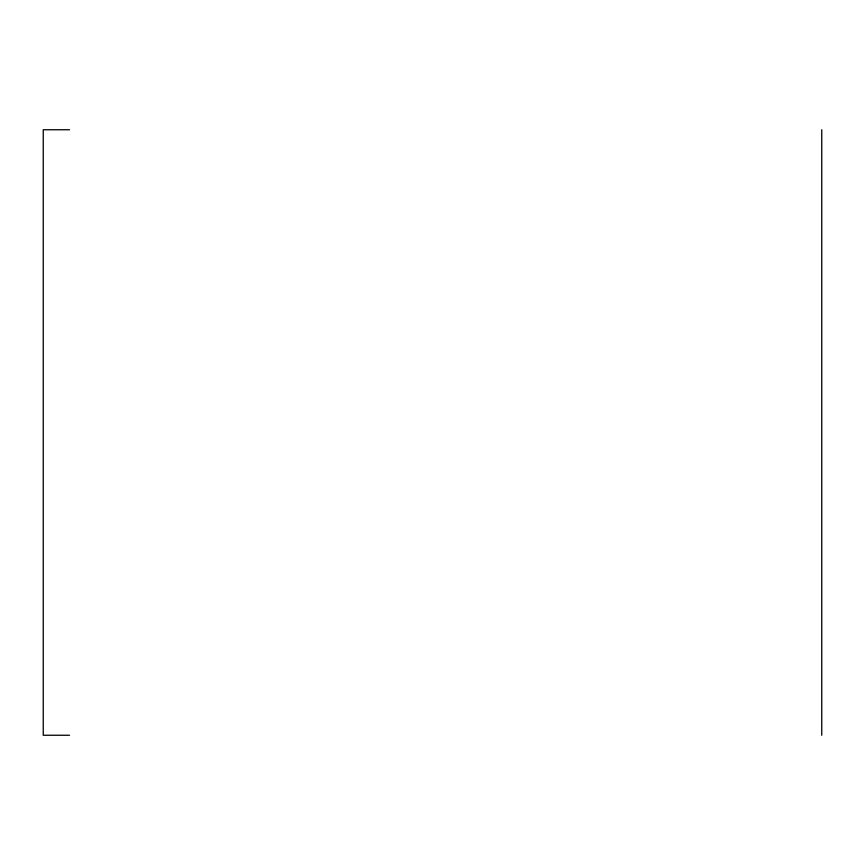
<?xml version="1.0" encoding="UTF-8"?>
<svg xmlns="http://www.w3.org/2000/svg" width="865" height="865" viewBox="0 0 865 865"><rect width="100%" height="100%" fill="white"/><g stroke="black" fill="none" stroke-linecap="round" stroke-linejoin="round"><path stroke-width="1.3" d="M69.535 129.75L43.25 129.75L43.25 735.25L69.535 735.25M821.75 129.75L821.75 735.25"/></g></svg>
